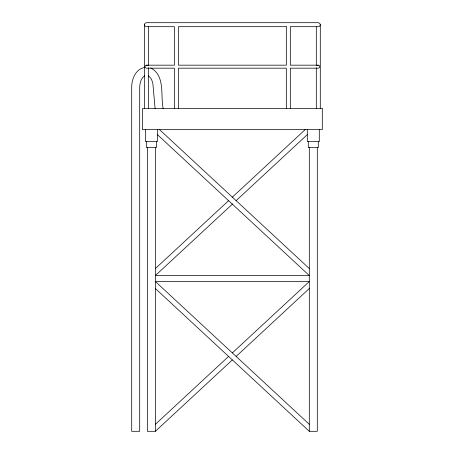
<?xml version="1.0" encoding="UTF-8"?>
<svg xmlns="http://www.w3.org/2000/svg" width="454" height="454" viewBox="0 0 454 454"><rect width="100%" height="100%" fill="white"/><g stroke="black" fill="none" stroke-linecap="round" stroke-linejoin="round"><path stroke-width="0.68" d="M144.406 108.648L144.406 24.698L144.991 23.285L146.404 22.7L318.299 22.7L319.712 23.285L320.297 24.698L320.297 108.648M320.297 24.698L319.712 26.111L318.299 26.695L290.316 26.695L290.316 65.172L318.299 65.172L319.361 65.614L319.798 66.67L319.361 67.731L318.299 68.174L290.316 68.174L290.316 108.648M155.399 268.547L228.583 200.662M232.13 197.371L305.236 129.555M232.647 203.886L155.399 275.544L309.305 275.544L157.396 134.628M236.12 200.662L307.307 134.628M155.399 424.303L228.714 356.299M232.352 352.923L309.305 281.537L155.399 281.537L309.305 424.303M147.402 147.624L147.402 431.3L155.399 431.3L232.352 359.914M236.12 356.418L309.305 288.534M144.644 75.835C140.848 78.139 139.877 83.076 139.701 87.196L139.701 431.3L131.705 431.3L131.705 86.839C131.751 78.814 135.859 68.906 144.627 67.493M144.406 24.698L144.991 26.111L146.404 26.695L174.387 26.695L174.387 65.172L146.404 65.172L145.348 65.614L144.905 66.67L145.348 67.731L146.404 68.174L174.387 68.174L174.387 108.648M317.238 65.614L318.299 65.172M155.399 288.534L309.305 431.3L317.301 431.3L317.301 147.624M146.404 65.172L147.465 65.614M150.694 67.964C165.432 75.432 160.398 95.471 163.134 108.563M148.254 75.835C151.051 77.396 152.181 80.71 152.879 83.655L155.109 108.568M159.468 129.555L309.305 268.547M319.298 129.634L319.298 141.625L307.307 141.625L307.307 129.634M318.299 141.625L318.299 147.624L308.306 147.624L308.306 141.625M316.302 26.814L316.302 65.614M316.302 67.731L316.302 108.648M309.305 147.624L309.305 431.3M286.321 108.648L286.321 68.174L178.388 68.174L178.388 108.648M157.396 129.634L157.396 141.625L145.405 141.625L145.405 129.634M156.397 141.625L156.397 147.624L146.404 147.624L146.404 141.625M155.399 147.624L155.399 431.3M148.407 26.304L148.407 65.614M148.407 67.731L148.407 108.648M286.321 26.695L178.388 26.695L178.388 65.172L286.321 65.172L286.321 26.695M322.295 108.648L142.408 108.648L142.408 129.634L322.295 129.634L322.295 108.648"/></g></svg>
